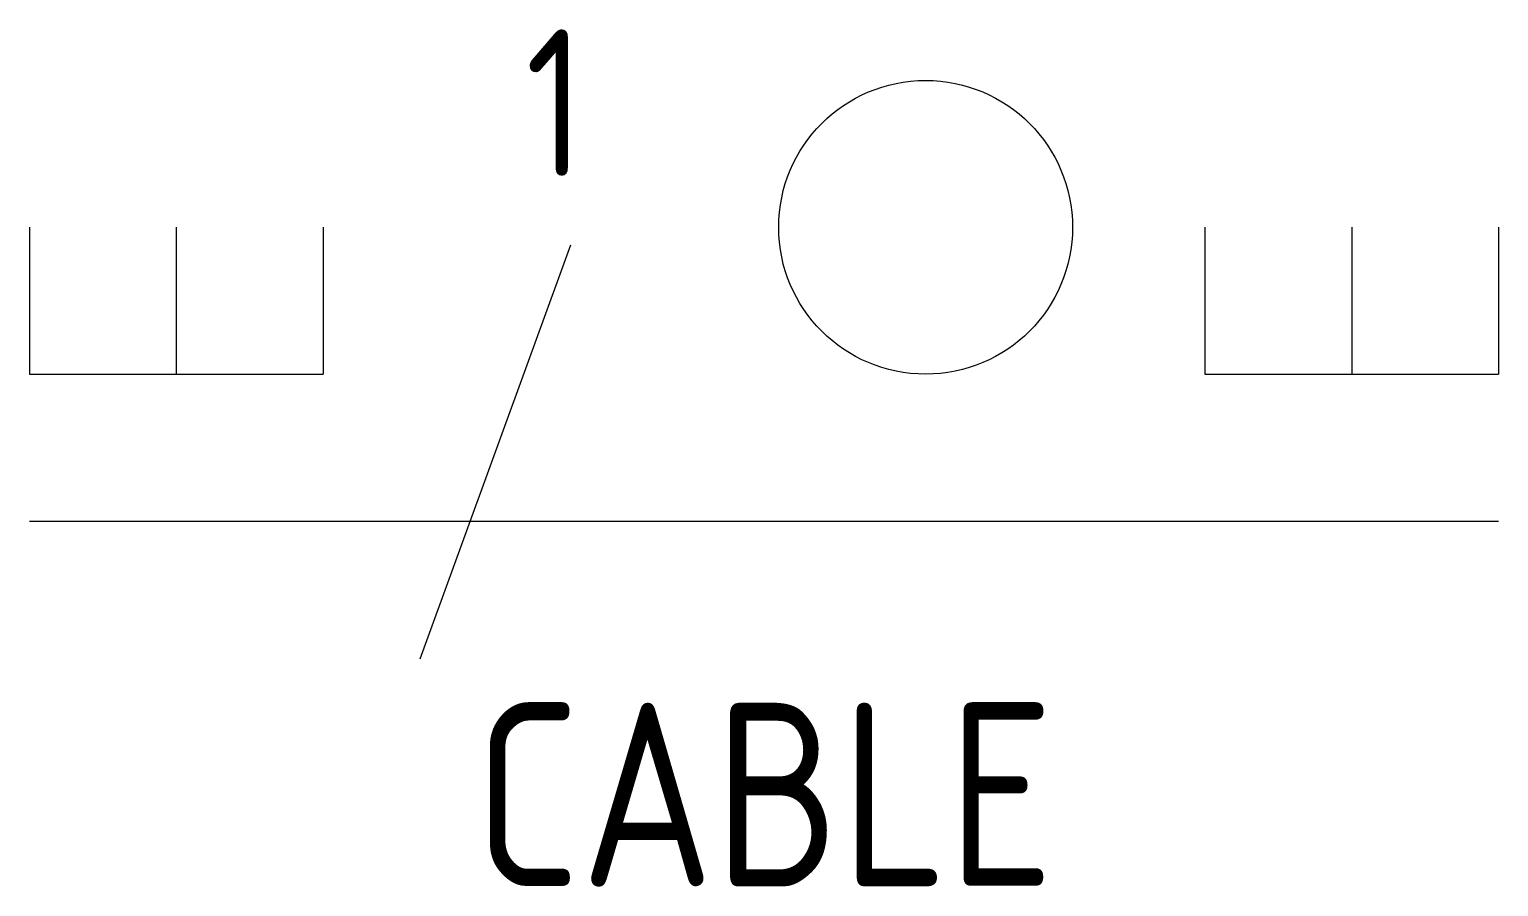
# Model space of a CAD drawing. Header units: millimetres. Extents: x -10 to 10, y -5 to 6.7.
import ezdxf
from ezdxf.enums import TextEntityAlignment as Align

# ---------------------------------------------------------------- set-up
doc = ezdxf.new("R2010")
doc.units = ezdxf.units.MM
doc.layers.add('SYMB_TXT_NOM', color=3, linetype='Continuous')
doc.layers.add('SYMBOLE', color=3, linetype='Continuous')
doc.styles.add('NET2_5', font='isocp.shx', dxfattribs={"width": 0.9, "height": 2.5})
doc.styles.add('NET_2', font='isocp.shx', dxfattribs={"width": 0.9, "height": 2})

msp = doc.modelspace()

# ---------------------------------------------------------------- linework, layer by layer
at = {"layer": 'SYMBOLE'}
for p, q in [((-10, 4), (-10, 2)), ((-8, 4), (-8, 2)), ((-6, 4), (-6, 2)), ((6, 4), (6, 2)), ((8, 4), (8, 2)), ((10, 4), (10, 2)), ((-2.632, 3.759), (-4.684, -1.879)), ((-10, 2), (-6, 2)), ((6, 2), (10, 2)), ((-10, 0), (10, 0))]:
    msp.add_line(p, q, dxfattribs=at)
msp.add_circle((2.2, 4), 2, dxfattribs=at)

# ---------------------------------------------------------------- texts
at = {"layer": 'SYMB_TXT_NOM', "style": 'NET_2', "width": 0.9, "flags": 8}
msp.add_attdef('1', (-3.247, 4.696), 'N=?', height=2, dxfattribs=at)
at = {"layer": 'SYMB_TXT_NOM', "style": 'NET2_5', "width": 0.9, "flags": 8}
msp.add_attdef('CABLE', text='XVB 4G2.5', height=2.5, dxfattribs=at).set_placement((0, -4.974), align=Align.CENTER)

doc.saveas('drawing.dxf')
